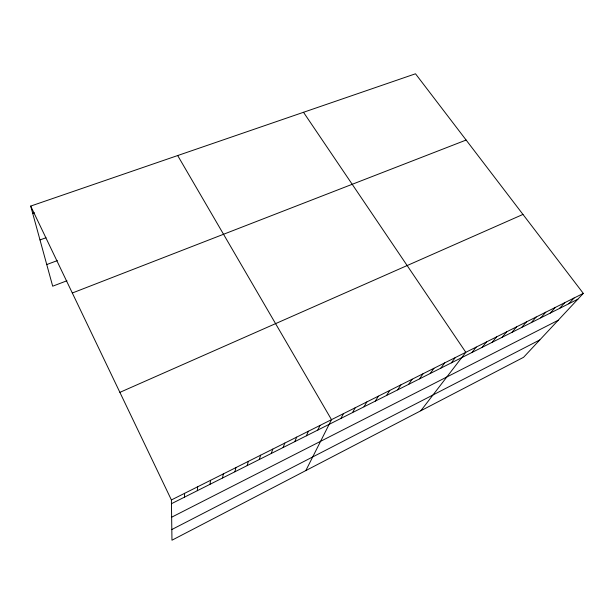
<?xml version="1.0" encoding="UTF-8"?>
<svg xmlns="http://www.w3.org/2000/svg" width="614" height="614" viewBox="0 0 614 614"><rect width="100%" height="100%" fill="white"/><g stroke="black" fill="none" stroke-linecap="round" stroke-linejoin="round"><path stroke-width="0.92" d="M184.453 497.163L184.614 493.318M197.301 490.701L197.67 486.772M209.996 484.316L210.564 480.309M222.537 477.999L223.312 473.916M234.932 471.759L235.906 467.599M247.189 465.596L248.348 461.36M259.3 459.495L260.643 455.189M271.273 453.47L272.8 449.095M283.108 447.514L284.812 443.07M294.812 441.627L296.685 437.114M306.378 435.802L308.428 431.228M317.822 430.046L320.024 425.41M305.826 470.577L331.499 419.661L177.684 155.549M340.893 418.441L343.426 413.675M352.513 412.593L355.207 407.773M363.995 406.813L366.85 401.932M375.354 401.096L378.362 396.16M386.574 395.447L389.736 390.45M397.672 389.859L400.98 384.817M408.648 384.341L412.094 379.237M419.5 378.876L423.084 373.726M430.23 373.481L433.944 368.285M440.837 368.139L444.689 362.897M451.328 362.859L455.312 357.571M420.843 410.751L465.811 352.298L303.508 112.293M471.966 352.474L476.203 347.094M482.12 347.363L486.472 341.937M492.159 342.313L496.634 336.848M502.099 337.309L506.68 331.806M511.922 332.366L516.62 326.817M521.647 327.469L526.459 321.889M531.271 322.634L536.183 317.008M540.788 317.837L545.808 312.181M550.213 313.102L555.332 307.407M559.531 308.405L564.75 302.687M568.764 303.769L574.075 298.005M583.3 293.385L523.558 357.317L171.966 540.213L171.398 499.949L30.7 206.081L415.501 73.787L583.3 293.385L171.398 499.949M171.82 529.537L539.79 339.941M171.644 517.211L558.18 320.262M171.452 503.71L577.889 299.171M119.883 392.361L522.967 214.424M72.314 293.008L466.133 140.046M66.941 280.759L52.689 286.201L30.7 206.081M46.748 264.55L57.348 260.605M39.987 239.921L46.012 237.748M32.703 213.388L34.392 212.797"/></g></svg>
